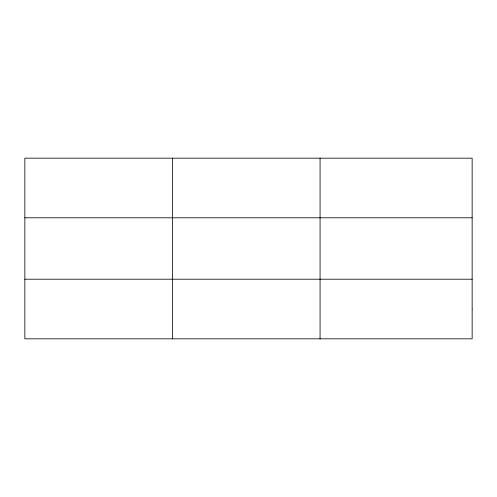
<?xml version="1.0" encoding="UTF-8"?>
<svg xmlns="http://www.w3.org/2000/svg" width="497" height="497" viewBox="0 0 497 497"><rect width="100%" height="100%" fill="white"/><g stroke="black" fill="none" stroke-linecap="round" stroke-linejoin="round"><path stroke-width="0.75" d="M172.459 338.824L172.459 158.176M320.068 338.824L320.068 158.176M24.85 217.792L472.15 217.792M24.85 279.208L472.15 279.208M472.15 309.016L472.15 338.824L24.85 338.824L24.85 158.176L472.15 158.176L472.15 309.016"/></g></svg>
